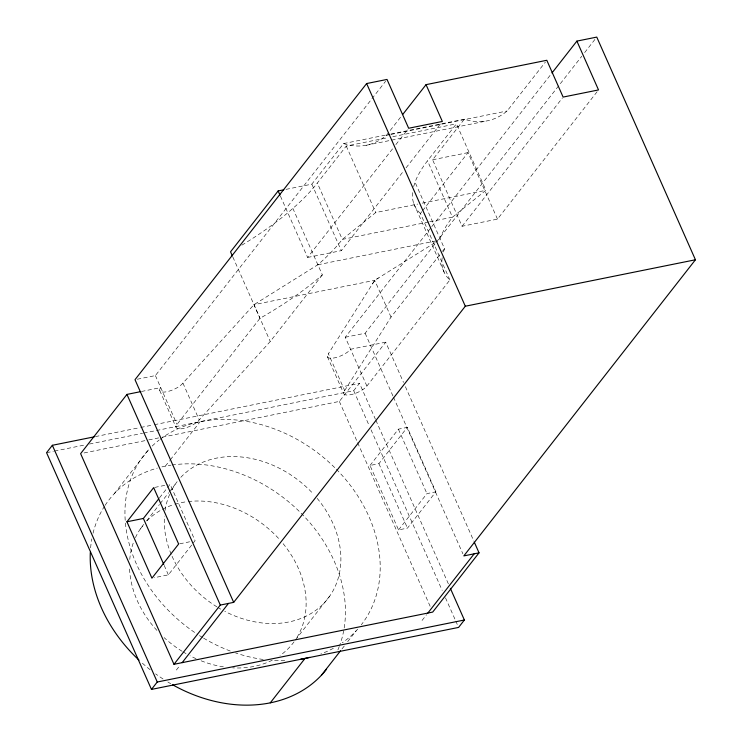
<?xml version="1.0" encoding="UTF-8"?>
<svg xmlns="http://www.w3.org/2000/svg" width="742" height="742" viewBox="0 0 742 742"><rect width="100%" height="100%" fill="white"/><g stroke="black" fill="none" stroke-linecap="round" stroke-linejoin="round"><path stroke-width="0.56" stroke-dasharray="3.71 2.78" d="M413.646 186.585L415.186 181.781A192.326 66.094 -23.9 0 1 427.513 160.81L456.432 123.821L485.899 190.314L452.49 217.174A192.326 66.094 -23.9 0 0 440.164 238.145L438.615 240.38L435.702 242.207M443.456 251.983L444.514 248.709L415.047 182.217M442.186 257.669A192.326 66.094 -23.9 0 0 449.884 279.966L366.9 386.063A13.161 4.526 -23.9 0 1 350.818 394.67A13.161 4.526 -23.9 0 1 344.687 390.552L328.381 353.748L374.71 280.309L434.729 242.81M344.687 390.552L391.015 317.103L441.657 252.354M137.27 379.236L155.393 375.573L385.599 81.258M286.004 189.368L311.835 184.155L343.574 143.577L389.847 134.237M241.827 245.175A191.121 65.686 -23.9 0 0 289.13 211.665L295.817 205.822A191.121 65.686 -23.9 0 0 317.344 183.042L346.264 146.063L388.289 137.576M343.574 143.577A157.731 80.238 78.6 0 0 386.397 135.341L401.264 116.336M114.222 493.736L148.984 449.3A137.854 108.814 38 0 0 197.826 634.549M322.343 274.883L270.255 341.478L199.236 419.907A13.161 4.526 -23.9 0 1 183.153 428.514A13.161 4.526 -23.9 0 1 177.023 424.396L260.006 318.299A191.121 65.686 -23.9 0 0 318.596 278.157L322.343 274.883L292.877 208.4M280.439 196.157L307.605 257.446L393 148.27M395.848 144.634L407.942 129.164M165.364 466.143L169.621 460.699M170.335 459.79L200.127 421.697M307.605 257.446L341.301 250.648L403.212 171.495M406.06 167.85L440.924 123.274M159.549 497.789L170.103 484.303L195.09 540.695L168.369 574.855L154.123 577.73M140.275 529.027L143.818 524.492M146.656 520.865L159.428 504.541M160.133 503.632L168.647 492.744M169.362 491.844L175.029 484.582M597.097 91.748L497.474 219.122L462.062 226.273L432.595 159.78L464.334 119.202A157.731 80.238 78.6 0 0 507.157 110.966L545.389 62.087M449.884 279.966L420.417 213.483L421.836 211.665M422.55 210.756L468.007 152.629L497.474 219.122M366.9 386.063L345.262 337.248L431.093 227.525M431.798 226.616L551.278 73.866M345.262 337.248L365.138 333.241L435.693 243.033M436.407 242.115L581.793 56.234M584.65 52.589L595.334 38.918M442.371 251.445L444.514 248.709M462.062 226.273L562.399 97.981M162.331 437.159L339.354 401.422L385.692 342.183L403.518 382.408M143.67 433.096L353.693 390.7L359.49 383.289L375.406 419.221M176.346 670.063L180.204 665.12M369.998 465.475L398.389 429.173L407.302 427.373L435.86 491.816L407.479 528.109L398.556 529.909L369.998 465.475L378.921 463.667L407.302 427.373M295.362 639.966L330.125 595.529M398.556 529.909L426.947 493.616L435.86 491.816M341.979 648.953L344.817 645.327M347.655 641.7L356.169 630.811M422.05 620.46L426.557 614.701M141.462 391.479L160.717 387.593A13.161 4.526 -23.9 0 0 166.848 391.72A13.161 4.526 -23.9 0 0 182.931 383.113L253.95 304.684L317.854 264.764L320.794 262.195A191.121 65.686 -23.9 0 0 342.322 239.406L375.73 212.555L417.755 204.069M390.969 134.014L464.334 119.202M386.397 135.341L389.782 134.654M390.913 134.432L507.157 110.966M392.833 136.667L456.432 123.821M366.149 145.284L486.91 120.909M432.595 159.78L468.007 152.629M422.3 203.15L485.899 190.314M428.635 221.988L342.322 239.406L317.344 183.042M429.766 221.756L452.49 217.174L427.513 160.81M317.854 264.764L438.615 240.38M385.692 342.183L350.595 349.269A13.161 4.526 -23.9 0 1 334.512 357.876A13.161 4.526 -23.9 0 1 328.381 353.748M95.421 436.593L139.626 427.67M140.757 427.448L153.223 424.925M154.355 424.702L359.49 383.289M46.561 452.694L53.341 451.331M54.463 451.099L84.95 444.95M89.467 444.031L142.538 433.319M84.022 452.963L147.575 440.136M148.706 439.913L161.19 437.39M154.753 487.401L167.905 484.749M179.74 543.793L189.609 541.799M413.758 203.54L444.82 273.631M346.264 146.063L375.73 212.555M391.015 317.103L374.71 280.309L253.95 304.684L270.255 341.478M405.392 386.647L473.878 541.187M311.835 184.155L341.301 250.648M365.138 333.241L392.982 396.07M393.445 397.128L462.869 553.792M398.389 429.173L426.947 493.616M375.879 420.278L448.465 584.075M353.693 390.7L369.145 425.574M371.019 429.803L442.204 590.428M445.478 597.829L455.31 620.015M455.783 621.073L458.12 626.359M378.921 463.667L407.479 528.109M327.38 356.633L343.685 393.427M339.354 401.422L357.18 441.648M357.653 442.705L430.36 606.78M232.849 257.001L260.006 318.299M182.931 383.113L199.236 419.907M155.393 375.573L177.023 424.396M159.725 390.478L176.03 427.271M164.205 565.46L168.369 574.855M317.14 498.336A95.393 75.304 38 0 1 326.925 599.824A95.393 75.304 38 0 1 224.78 611.334M220.81 609.173A95.393 75.304 38 0 1 217.87 607.448M216.905 606.854A95.393 75.304 38 0 1 171.625 555.285M171.189 554.255A95.393 75.304 38 0 1 164.436 516.172M165.076 510.394A95.393 75.304 38 0 1 169.723 494.218M171.652 490.221A95.393 75.304 38 0 1 177.765 480.862M180.807 477.338A95.393 75.304 38 0 1 313.458 494.126M294.036 641.849A95.393 75.304 38 0 1 280.003 655.529M272.277 660.157A95.393 75.304 38 0 1 232.645 667.856M223.435 666.872A95.393 75.304 38 0 1 198.133 659.592M196.064 658.692A95.393 75.304 38 0 1 190.026 655.78M186.047 653.619A95.393 75.304 38 0 1 183.107 651.893M182.142 651.3A95.393 75.304 38 0 1 164.112 637.61M156.933 630.422A95.393 75.304 38 0 1 129.535 567.667M129.767 559.449A95.393 75.304 38 0 1 133.708 541.762M135.424 537.644A95.393 75.304 38 0 1 143.744 524.399M146.86 520.93A95.393 75.304 38 0 1 161.348 509.902M162.34 509.364A95.393 75.304 38 0 1 173.869 504.56M174.917 504.235A95.393 75.304 38 0 1 187.114 501.675M188.255 501.536A95.393 75.304 38 0 1 280.188 540.232M283.092 543.645A95.393 75.304 38 0 1 296.55 638.148M357.69 629.142A137.854 108.814 38 0 1 342.266 642.813M333.353 648.304A137.854 108.814 38 0 1 320.859 653.934M284.77 660.677A137.854 108.814 38 0 1 273.13 660.454M263.215 659.471A137.854 108.814 38 0 1 235.576 652.932M230.261 651.031A137.854 108.814 38 0 1 203.549 638.12M202.594 637.545A137.854 108.814 38 0 1 198.773 635.161M152.175 446.063A137.854 108.814 38 0 1 159.14 440.052M160.059 439.338A137.854 108.814 38 0 1 335.551 468.452M336.376 469.278A137.854 108.814 38 0 1 361.326 624.773M170.716 683.697A137.854 108.814 38 0 1 167.831 681.981M163.064 678.995A137.854 108.814 38 0 1 155.607 673.857M150.19 669.757A137.854 108.814 38 0 1 140.711 661.706M90.617 547.856A137.854 108.814 38 0 1 91.832 538.859M93.028 533.275A137.854 108.814 38 0 1 104.446 506.332M105.067 505.376A137.854 108.814 38 0 1 157.332 468.081M161.904 466.894A137.854 108.814 38 0 1 170.827 465.178M171.94 465.011A137.854 108.814 38 0 1 305.027 517.295A137.854 108.814 38 0 1 339.669 645.438M339.279 646.477A137.854 108.814 38 0 1 337.61 650.576M372.354 284.038A65.917 34.948 50.1 0 1 378.346 278.037M420.417 213.483A192.326 66.094 -23.9 0 1 412.719 191.176"/><path stroke-width="1.11" d="M94.29 436.825L52.357 445.293L46.561 452.694L151.461 689.411L458.593 627.417L464.381 620.006L450.338 588.304M283.75 189.822L278.139 190.954L230.549 251.807L232.385 255.962M474.351 542.254L479.035 552.836L463.815 555.906L695.439 259.774L596.763 37.1L576.896 41.107L598.525 89.93L563.113 97.072L546.808 60.278L426.047 84.653L442.353 121.456L408.656 128.255L387.018 79.44L366.631 83.549L135.007 379.691L233.684 602.365L220.309 605.064L173.971 664.303L80.618 453.65L126.956 394.41L140.331 391.711M402.683 114.528L426.047 84.653M126.938 521.784L153.659 487.624L178.646 544.016L151.925 578.176L126.938 521.784L143.382 518.463L158.853 498.689M551.983 72.957L576.896 41.107M151.461 689.411L157.258 682.009L464.381 620.006M182.142 662.652L228.471 603.413M233.684 602.365L465.308 306.223L695.439 259.774M270.264 702.859L305.027 658.414M321.407 675.257L340.559 650.771M427.846 613.059L474.175 553.82M479.035 552.836L432.707 612.076L173.971 664.303M366.631 83.549L465.308 306.223M278.139 190.954L279.984 195.118M126.956 394.41L220.309 605.064M143.382 518.463L163.741 564.412M52.357 445.293L157.258 682.009M309.637 657.384A137.854 108.814 38 0 1 300.668 659.202M326.573 669.21A137.854 108.814 38 0 1 172.645 684.792M139.014 660.139A137.854 108.814 38 0 1 90.32 552.326"/></g></svg>
